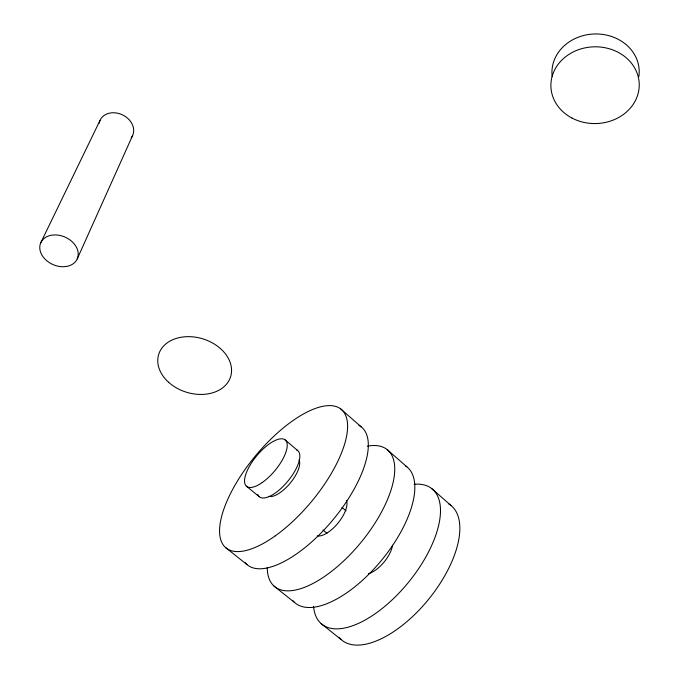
<?xml version="1.0" encoding="UTF-8"?>
<svg xmlns="http://www.w3.org/2000/svg" width="679" height="679" viewBox="0 0 679 679"><rect width="100%" height="100%" fill="white"/><g stroke="black" fill="none" stroke-linecap="round" stroke-linejoin="round"><path stroke-width="1.02" d="M77.219 258.937A19.946 15.006 23.7 0 0 55.237 234.917A19.946 15.006 23.7 0 0 44.551 258.614A19.946 15.006 23.7 0 0 77.219 258.937L132.66 135.41M40.698 242.904L99.991 120.472M225.606 547.554L246.944 564.546M274.036 586.113L294.694 602.562M321.116 623.602L341.121 639.542M246.384 486.156L259.132 496.638M322.966 529.976L326.955 533.287M341.987 507.442L346.035 510.854M285.104 439.882L297.631 450.516M340.85 409.047L361.109 426.785M387.225 449.642L406.857 466.829M431.971 488.821L450.992 505.473M448.556 503.784A86.674 41.691 -51 0 1 428.169 599.846A86.674 41.691 -51 0 1 339.033 637.377M414.156 484.263A87.268 40.774 -50.8 0 1 407.841 583.108A87.268 40.774 -50.8 0 1 313.528 606.322M392.564 545.237A23.247 10.847 -50.8 0 1 368.29 573.78M405.338 465.735A88.049 39.535 -50.6 0 1 380.563 561.457A88.049 39.535 -50.6 0 1 292.725 600.491M367.314 446.179A88.66 38.55 -50.5 0 1 360.693 542.767A88.66 38.55 -50.5 0 1 267.246 567.474M346.502 500.576A23.612 10.253 -50.5 0 1 337.828 523.322A23.612 10.253 -50.5 0 1 317.195 535.909M296.553 449.888A30.046 11.95 -50.2 0 1 286.708 482.531A30.046 11.95 -50.2 0 1 257.731 494.516M358.885 425.343A89.467 37.218 -50.3 0 1 333.083 519.681A89.467 37.218 -50.3 0 1 245.085 562.611M299.04 459.946A24.003 9.616 -50.2 0 1 290.111 483.253A24.003 9.616 -50.2 0 1 268.765 496.341M552.188 76.583A43.651 38.117 -1.8 0 1 595.958 33.95A43.651 38.117 -1.8 0 1 638.854 76.617M99.176 123.272A17.96 14.361 25.9 0 1 122.084 114.675A17.96 14.361 25.9 0 1 131.217 137.786M262.179 482.565A30.173 11.73 -50.1 0 0 285.961 440.739A30.173 11.73 -50.1 0 0 249.541 466.117A30.173 11.73 -50.1 0 0 262.179 482.565M275.258 535.858A90.103 36.148 -50.2 0 0 342.742 410.787A90.103 36.148 -50.2 0 0 232.787 489.16A90.103 36.148 -50.2 0 0 275.258 535.858M572.058 118.095A44.186 38.38 -1.4 0 0 639.236 85.843A44.186 38.38 -1.4 0 0 573.908 51.621A44.186 38.38 -1.4 0 0 572.058 118.095M168.57 382.235A37.651 27.915 17.2 0 0 230.317 377.617A37.651 27.915 17.2 0 0 185.121 336.767A37.651 27.915 17.2 0 0 168.57 382.235"/></g></svg>
